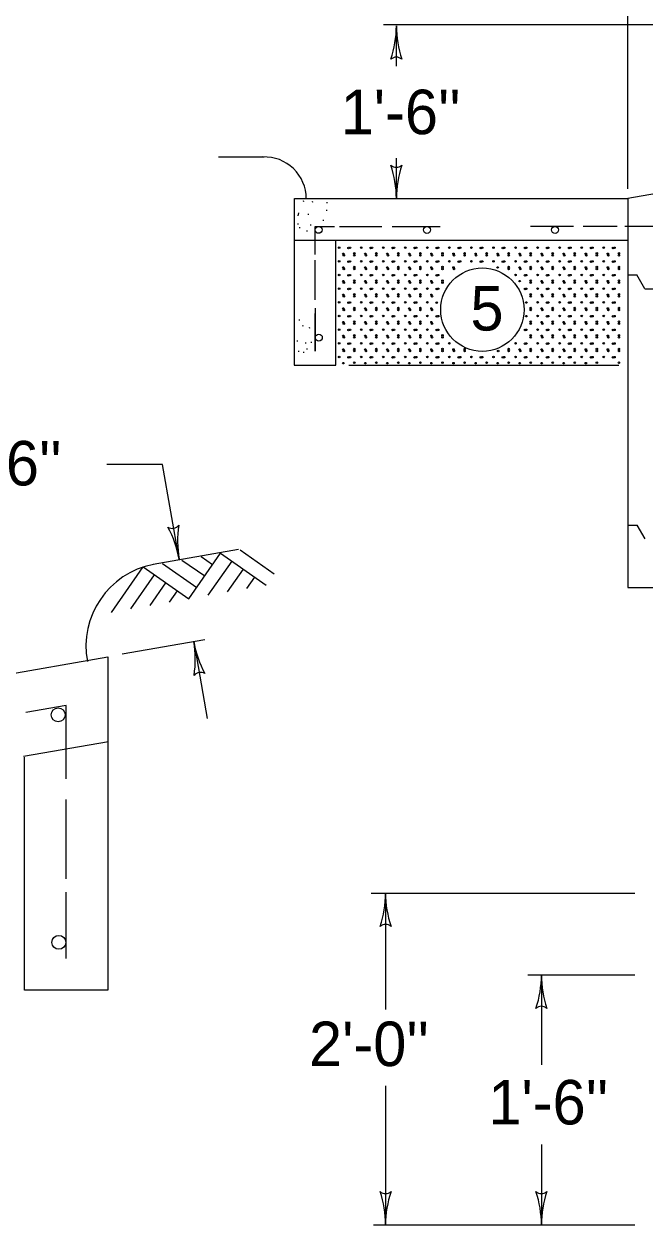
# Model space of a CAD drawing. Extents: x 1007 to 1035.5, y 1000.5 to 1021.5.
# Drawn here: x 1024.94 to 1027.73, y 1008.56 to 1013.96 of the extents above; entities that cross this region are included whole.
import ezdxf

# ---------------------------------------------------------------- set-up
doc = ezdxf.new("R2010")
doc.units = 0
for name, color, linetype in [('Level 1', 7, 'Continuous'), ('Level 2', 7, 'Continuous'), ('Level 4', 7, 'Continuous')]:
    doc.layers.add(name, color=color, linetype=linetype)

msp = doc.modelspace()

# ---------------------------------------------------------------- linework, layer by layer
at = {"layer": 'Level 1'}
for p, q in [((1027.6554, 1013.216), (1027.6554, 1014.8381)), ((1030.8958, 1013.9531), (1026.5567, 1013.9531)), ((1026.6148, 1013.7673), (1026.6148, 1013.9488)), ((1029.1085, 1013.4237), (1027.6554, 1013.1722)), ((1025.8152, 1013.3597), (1026.0148, 1013.3597)), ((1026.0148, 1013.3597), (1026.0194, 1013.3597)), ((1026.6148, 1013.1722), (1026.6148, 1013.3542)), ((1026.1554, 1013.1722), (1026.1554, 1012.4222)), ((1026.156, 1013.1722), (1027.6554, 1013.1722)), ((1027.6554, 1013.1722), (1027.6554, 1011.4222)), ((1026.1554, 1012.9847), (1027.6554, 1012.9847)), ((1026.3429, 1012.4222), (1026.3429, 1012.9847)), ((1027.6555, 1012.8286), (1027.6967, 1012.8286)), ((1027.7327, 1012.7661), (1027.6967, 1012.8286)), ((1027.7327, 1012.7661), (1027.8258, 1012.7661)), ((1026.2492, 1012.6795), (1026.2492, 1012.4857)), ((1026.2492, 1012.5482), (1026.2492, 1012.5482)), ((1026.1554, 1012.4222), (1026.3429, 1012.4222)), ((1026.4007, 1012.4222), (1027.6158, 1012.4222)), ((1025.5627, 1011.9754), (1025.3127, 1011.9754)), ((1025.6377, 1011.5505), (1025.5627, 1011.9754)), ((1027.6554, 1011.7034), (1027.6977, 1011.7034)), ((1027.7338, 1011.6409), (1027.6977, 1011.7034)), ((1025.5215, 1011.5279), (1025.9043, 1011.5954)), ((1025.9114, 1011.5923), (1026.065, 1011.4848)), ((1025.6502, 1011.5463), (1025.7526, 1011.4746)), ((1025.6809, 1011.3722), (1025.8243, 1011.577)), ((1025.7373, 1011.5617), (1025.7884, 1011.5258)), ((1025.768, 1011.3876), (1025.8755, 1011.5412)), ((1025.8243, 1011.577), (1026.0291, 1011.4336)), ((1025.3327, 1011.3108), (1025.4761, 1011.5156)), ((1025.4761, 1011.5156), (1025.6809, 1011.3722)), ((1025.5633, 1011.531), (1025.7168, 1011.4234)), ((1025.855, 1011.4029), (1025.9267, 1011.5053)), ((1025.4198, 1011.3262), (1025.5273, 1011.4798)), ((1025.5068, 1011.3415), (1025.5785, 1011.4439)), ((1025.9421, 1011.4183), (1025.9779, 1011.4695)), ((1025.5938, 1011.3568), (1025.6297, 1011.4081)), ((1027.6554, 1011.4222), (1029.2804, 1011.4222)), ((1025.7532, 1011.1879), (1025.3814, 1011.1223)), ((1025.7033, 1011.1792), (1025.7643, 1010.8332)), ((1023.8398, 1010.8506), (1025.3169, 1011.111)), ((1025.3169, 1011.111), (1025.3169, 1009.611)), ((1024.938, 1010.6634), (1025.3193, 1010.7307)), ((1024.9419, 1009.611), (1024.9419, 1010.6595)), ((1026.5015, 1010.0484), (1027.6878, 1010.0484)), ((1026.566, 1010.0483), (1026.566, 1009.5248)), ((1027.2052, 1009.6806), (1027.6878, 1009.6806)), ((1027.2671, 1009.6796), (1027.2671, 1009.2749)), ((1025.3169, 1009.611), (1024.9419, 1009.611)), ((1026.566, 1009.1813), (1026.566, 1008.5556)), ((1027.2671, 1008.9166), (1027.2671, 1008.5556)), ((1026.5117, 1008.5553), (1027.6878, 1008.5553))]:
    msp.add_line(p, q, dxfattribs=at)
for points in [[(1026.1985, 1013.1601), (1026.1942, 1013.1596)], [(1026.1731, 1013.095), (1026.1753, 1013.1073)], [(1026.2383, 1013.1571), (1026.234, 1013.1566)], [(1026.3032, 1013.1183), (1026.2988, 1013.1178)], [(1026.3042, 1013.1531), (1026.2998, 1013.1526)], [(1026.1746, 1013.0574), (1026.1703, 1013.0569)], [(1026.2204, 1013.1003), (1026.2161, 1013.0998)], [(1026.2314, 1013.0525), (1026.2271, 1013.052)], [(1026.2882, 1013.0734), (1026.2838, 1013.0729)], [(1026.1816, 1013.0405), (1026.1773, 1013.04)], [(1026.2144, 1013.0256), (1026.2101, 1013.0251)], [(1026.1798, 1012.6254), (1026.1756, 1012.6248)], [(1026.1948, 1012.5995), (1026.1906, 1012.5989)], [(1026.2248, 1012.5905), (1026.2205, 1012.5899)], [(1026.1709, 1012.5307), (1026.1667, 1012.5301)], [(1026.2088, 1012.5218), (1026.2045, 1012.5212)], [(1026.2337, 1012.5248), (1026.2294, 1012.5242)], [(1026.1769, 1012.4848), (1026.1727, 1012.4843)], [(1026.1998, 1012.4798), (1026.1956, 1012.4793)], [(1026.2148, 1012.4948), (1026.2105, 1012.4943)]]:
    msp.add_lwpolyline(points, dxfattribs=at)
msp.add_circle((1027.0014, 1012.6724), 0.1875, dxfattribs=at)
for centre, radius, start, end in [((1026.146, 1013.9488), 0.4687, 341.3472, 359.9939), ((1027.0835, 1013.9488), 0.4687, 179.9878, 180), ((1027.0835, 1013.9488), 0.4687, 180, 198.6688), ((1026.6147, 1013.7706), 0.0375, 48.7746, 130.8913), ((1026.0219, 1013.172), 0.1875, 359.9137, 92.1769), ((1026.6148, 1013.3504), 0.0375, 228.7746, 310.8913), ((1026.146, 1013.1722), 0.4687, 0, 18.6688), ((1027.0835, 1013.1722), 0.4687, 161.3472, 179.9939), ((1026.146, 1013.1722), 0.4687, 359.9878, 0), ((1025.6067, 1011.726), 0.0375, 238.7818, 320.8985), ((1025.6067, 1011.726), 0.0375, 238.7818, 320.8985), ((1026.0993, 1011.632), 0.4688, 171.3544, 190.0011), ((1026.0993, 1011.632), 0.4688, 171.3544, 190.0011), ((1025.176, 1011.469), 0.4688, 10.0072, 28.676), ((1025.176, 1011.469), 0.4688, 10.0072, 28.676), ((1025.176, 1011.469), 0.4688, 9.995, 10.0072), ((1025.176, 1011.469), 0.4688, 9.995, 10.0072), ((1025.5937, 1011.1589), 0.375, 101.0786, 190.609), ((1026.1649, 1011.2606), 0.4687, 189.9889, 190.0012), ((1026.1649, 1011.2606), 0.4687, 190.0012, 208.6699), ((1025.2416, 1011.0978), 0.4687, 351.3483, 9.995), ((1025.7342, 1011.0036), 0.0375, 58.7757, 140.8924), ((1026.0973, 1010.0483), 0.4687, 341.3472, 359.9939), ((1027.0347, 1010.0483), 0.4687, 179.9878, 180), ((1027.0347, 1010.0483), 0.4687, 180, 198.6688), ((1026.566, 1009.87), 0.0375, 48.7746, 130.8913), ((1026.7983, 1009.6796), 0.4688, 341.3472, 359.9939), ((1026.7983, 1009.6796), 0.4688, 341.3472, 359.9939), ((1027.7358, 1009.6796), 0.4688, 179.9878, 180), ((1027.7358, 1009.6796), 0.4688, 179.9878, 180), ((1027.7358, 1009.6796), 0.4688, 180, 198.6688), ((1027.7358, 1009.6796), 0.4688, 180, 198.6688), ((1027.267, 1009.5013), 0.0375, 48.7746, 130.8913), ((1027.267, 1009.5013), 0.0375, 48.7746, 130.8913), ((1026.5661, 1008.7338), 0.0375, 228.7746, 310.8913), ((1026.0973, 1008.5556), 0.4688, 0, 18.6688), ((1027.0347, 1008.5556), 0.4688, 161.3472, 179.9939), ((1027.2671, 1008.7338), 0.0375, 228.7746, 310.8913), ((1026.7983, 1008.5556), 0.4688, 0, 18.6688), ((1027.7358, 1008.5556), 0.4688, 161.3472, 179.9939), ((1026.0973, 1008.5556), 0.4688, 359.9878, 0), ((1026.7983, 1008.5556), 0.4688, 359.9878, 0)]:
    msp.add_arc(centre, radius, start, end, dxfattribs=at)
at = {"layer": 'Level 2'}
for p, q in [((1026.2492, 1013.0472), (1026.337, 1013.0472)), ((1026.2492, 1012.9213), (1026.2492, 1013.0472)), ((1026.3593, 1013.0472), (1026.5495, 1013.0472)), ((1026.5961, 1013.0472), (1026.8118, 1013.0472)), ((1027.4106, 1013.0472), (1027.2179, 1013.0472)), ((1027.6082, 1013.0472), (1027.4553, 1013.0472)), ((1027.7804, 1013.0472), (1027.6417, 1013.0472)), ((1026.2492, 1012.7162), (1026.2492, 1012.8951)), ((1026.2492, 1012.4857), (1026.2492, 1012.6547)), ((1025.13, 1010.892), (1024.9481, 1010.8599)), ((1025.13, 1010.5625), (1025.13, 1010.892)), ((1025.13, 1010.1119), (1025.13, 1010.469)), ((1025.13, 1009.7538), (1025.13, 1010.0524))]:
    msp.add_line(p, q, dxfattribs=at)
for centre, radius in [((1026.2651, 1013.0314), 0.0156), ((1026.7524, 1013.031), 0.0156), ((1027.3286, 1013.031), 0.0156), ((1026.2659, 1012.5468), 0.0156), ((1025.0938, 1010.8503), 0.0313), ((1025.0962, 1009.8265), 0.0313)]:
    msp.add_circle(centre, radius, dxfattribs=at)
at = {"layer": 'Level 4'}
for centre in [(1026.3573, 1012.9517), (1026.3993, 1012.95), (1026.4061, 1012.9508), (1026.4565, 1012.9517), (1026.4985, 1012.95), (1026.5053, 1012.9508), (1026.5557, 1012.9517), (1026.5977, 1012.95), (1026.6044, 1012.9508), (1026.6548, 1012.9517), (1026.6968, 1012.95), (1026.7036, 1012.9508), (1026.754, 1012.9517), (1026.796, 1012.95), (1026.8028, 1012.9508), (1026.8532, 1012.9517), (1026.8952, 1012.95), (1026.9019, 1012.9508), (1026.9523, 1012.9517), (1026.9943, 1012.95), (1027.0011, 1012.9508), (1027.0515, 1012.9517), (1027.0935, 1012.95), (1027.1003, 1012.9508), (1027.1507, 1012.9517), (1027.1927, 1012.95), (1027.1994, 1012.9508), (1027.2498, 1012.9517), (1027.2918, 1012.95), (1027.2986, 1012.9508), (1027.349, 1012.9517), (1027.391, 1012.95), (1027.3978, 1012.9508), (1027.4482, 1012.9517), (1027.4902, 1012.95), (1027.4969, 1012.9508), (1027.5473, 1012.9517), (1027.5893, 1012.95), (1027.5961, 1012.9508), (1026.3573, 1012.8902), (1026.3758, 1012.9239), (1026.3783, 1012.9171), (1026.3993, 1012.8885), (1026.4061, 1012.8893), (1026.4254, 1012.9257), (1026.4254, 1012.9171), (1026.4565, 1012.8902), (1026.475, 1012.9239), (1026.4775, 1012.9171), (1026.4985, 1012.8885), (1026.5053, 1012.8893), (1026.5246, 1012.9257), (1026.5246, 1012.9171), (1026.5557, 1012.8902), (1026.5742, 1012.9239), (1026.5767, 1012.9171), (1026.5977, 1012.8885), (1026.6044, 1012.8893), (1026.6238, 1012.9257), (1026.6238, 1012.9171), (1026.6548, 1012.8902), (1026.6733, 1012.9239), (1026.6758, 1012.9171), (1026.6968, 1012.8885), (1026.7036, 1012.8893), (1026.7229, 1012.9257), (1026.7229, 1012.9171), (1026.754, 1012.8902), (1026.7725, 1012.9239), (1026.775, 1012.9171), (1026.796, 1012.8885), (1026.8028, 1012.8893), (1026.8221, 1012.9257), (1026.8221, 1012.9171), (1026.8532, 1012.8902), (1026.8717, 1012.9239), (1026.8742, 1012.9171), (1026.8952, 1012.8885), (1026.9019, 1012.8893), (1026.9213, 1012.9257), (1026.9213, 1012.9171), (1026.9523, 1012.8902), (1026.9708, 1012.9239), (1026.9733, 1012.9171), (1026.9943, 1012.8885), (1027.0011, 1012.8893), (1027.0204, 1012.9257), (1027.0204, 1012.9171), (1027.0515, 1012.8902), (1027.07, 1012.9239), (1027.0725, 1012.9171), (1027.0935, 1012.8885), (1027.1003, 1012.8893), (1027.1196, 1012.9257), (1027.1196, 1012.9171), (1027.1507, 1012.8902), (1027.1692, 1012.9239), (1027.1717, 1012.9171), (1027.1927, 1012.8885), (1027.1994, 1012.8893), (1027.2188, 1012.9257), (1027.2188, 1012.9171), (1027.2498, 1012.8902), (1027.2683, 1012.9239), (1027.2708, 1012.9171), (1027.2918, 1012.8885), (1027.2986, 1012.8893), (1027.3179, 1012.9257), (1027.3179, 1012.9171), (1027.349, 1012.8902), (1027.3675, 1012.9239), (1027.37, 1012.9171), (1027.391, 1012.8885), (1027.3978, 1012.8893), (1027.4171, 1012.9257), (1027.4171, 1012.9171), (1027.4482, 1012.8902), (1027.4667, 1012.9239), (1027.4692, 1012.9171), (1027.4902, 1012.8885), (1027.4969, 1012.8893), (1027.5163, 1012.9257), (1027.5163, 1012.9171), (1027.5473, 1012.8902), (1027.5658, 1012.9239), (1027.5683, 1012.9171), (1027.5893, 1012.8885), (1027.5961, 1012.8893), (1027.6154, 1012.9257), (1027.6154, 1012.9171), (1026.3758, 1012.8624), (1026.3783, 1012.8556), (1026.4254, 1012.8642), (1026.4254, 1012.8556), (1026.475, 1012.8624), (1026.4775, 1012.8556), (1026.5246, 1012.8642), (1026.5246, 1012.8556), (1026.5742, 1012.8624), (1026.5767, 1012.8556), (1026.6238, 1012.8642), (1026.6238, 1012.8556), (1026.6733, 1012.8624), (1026.6758, 1012.8556), (1026.7229, 1012.8642), (1026.7229, 1012.8556), (1026.7725, 1012.8624), (1026.775, 1012.8556), (1026.8221, 1012.8642), (1026.8221, 1012.8556), (1026.8717, 1012.8624), (1026.8742, 1012.8556), (1027.07, 1012.8624), (1027.1196, 1012.8642), (1027.1196, 1012.8556), (1027.1692, 1012.8624), (1027.1717, 1012.8556), (1027.2188, 1012.8642), (1027.2188, 1012.8556), (1027.2683, 1012.8624), (1027.2708, 1012.8556), (1027.3179, 1012.8642), (1027.3179, 1012.8556), (1027.3675, 1012.8624), (1027.37, 1012.8556), (1027.4171, 1012.8642), (1027.4171, 1012.8556), (1027.4667, 1012.8624), (1027.4692, 1012.8556), (1027.5163, 1012.8642), (1027.5163, 1012.8556), (1027.5658, 1012.8624), (1027.5683, 1012.8556), (1027.6154, 1012.8642), (1027.6154, 1012.8556), (1026.3573, 1012.8287), (1026.3758, 1012.8009), (1026.3783, 1012.7941), (1026.3993, 1012.827), (1026.4061, 1012.8278), (1026.4254, 1012.8027), (1026.4254, 1012.7941), (1026.4565, 1012.8287), (1026.475, 1012.8009), (1026.4775, 1012.7941), (1026.4985, 1012.827), (1026.5053, 1012.8278), (1026.5246, 1012.8027), (1026.5246, 1012.7941), (1026.5557, 1012.8287), (1026.5742, 1012.8009), (1026.5767, 1012.7941), (1026.5977, 1012.827), (1026.6044, 1012.8278), (1026.6238, 1012.8027), (1026.6238, 1012.7941), (1026.6548, 1012.8287), (1026.6733, 1012.8009), (1026.6758, 1012.7941), (1026.6968, 1012.827), (1026.7036, 1012.8278), (1026.7229, 1012.8027), (1026.7229, 1012.7941), (1026.754, 1012.8287), (1026.7725, 1012.8009), (1026.775, 1012.7941), (1026.796, 1012.827), (1026.8028, 1012.8278), (1026.8221, 1012.8027), (1026.8221, 1012.7941), (1027.1507, 1012.8287), (1027.1692, 1012.8009), (1027.1927, 1012.827), (1027.1994, 1012.8278), (1027.2188, 1012.8027), (1027.2188, 1012.7941), (1027.2498, 1012.8287), (1027.2683, 1012.8009), (1027.2708, 1012.7941), (1027.2918, 1012.827), (1027.2986, 1012.8278), (1027.3179, 1012.8027), (1027.3179, 1012.7941), (1027.349, 1012.8287), (1027.3675, 1012.8009), (1027.37, 1012.7941), (1027.391, 1012.827), (1027.3978, 1012.8278), (1027.4171, 1012.8027), (1027.4171, 1012.7941), (1027.4482, 1012.8287), (1027.4667, 1012.8009), (1027.4692, 1012.7941), (1027.4902, 1012.827), (1027.4969, 1012.8278), (1027.5163, 1012.8027), (1027.5163, 1012.7941), (1027.5473, 1012.8287), (1027.5658, 1012.8009), (1027.5683, 1012.7941), (1027.5893, 1012.827), (1027.5961, 1012.8278), (1027.6154, 1012.8027), (1027.6154, 1012.7941), (1026.3573, 1012.7672), (1026.3758, 1012.7394), (1026.3783, 1012.7326), (1026.3993, 1012.7655), (1026.4061, 1012.7663), (1026.4254, 1012.7412), (1026.4254, 1012.7326), (1026.4565, 1012.7672), (1026.475, 1012.7394), (1026.4775, 1012.7326), (1026.4985, 1012.7655), (1026.5053, 1012.7663), (1026.5246, 1012.7412), (1026.5246, 1012.7326), (1026.5557, 1012.7672), (1026.5742, 1012.7394), (1026.5767, 1012.7326), (1026.5977, 1012.7655), (1026.6044, 1012.7663), (1026.6238, 1012.7412), (1026.6238, 1012.7326), (1026.6548, 1012.7672), (1026.6733, 1012.7394), (1026.6758, 1012.7326), (1026.6968, 1012.7655), (1026.7036, 1012.7663), (1026.7229, 1012.7412), (1026.7229, 1012.7326), (1026.754, 1012.7672), (1026.7725, 1012.7394), (1026.775, 1012.7326), (1026.796, 1012.7655), (1026.8028, 1012.7663), (1027.1927, 1012.7655), (1027.1994, 1012.7663), (1027.2188, 1012.7412), (1027.2188, 1012.7326), (1027.2498, 1012.7672), (1027.2683, 1012.7394), (1027.2708, 1012.7326), (1027.2918, 1012.7655), (1027.2986, 1012.7663), (1027.3179, 1012.7412), (1027.3179, 1012.7326), (1027.349, 1012.7672), (1027.3675, 1012.7394), (1027.37, 1012.7326), (1027.391, 1012.7655), (1027.3978, 1012.7663), (1027.4171, 1012.7412), (1027.4171, 1012.7326), (1027.4482, 1012.7672), (1027.4667, 1012.7394), (1027.4692, 1012.7326), (1027.4902, 1012.7655), (1027.4969, 1012.7663), (1027.5163, 1012.7412), (1027.5163, 1012.7326), (1027.5473, 1012.7672), (1027.5658, 1012.7394), (1027.5683, 1012.7326), (1027.5893, 1012.7655), (1027.5961, 1012.7663), (1027.6154, 1012.7412), (1027.6154, 1012.7326), (1026.3573, 1012.7057), (1026.3758, 1012.6779), (1026.3783, 1012.6711), (1026.3993, 1012.704), (1026.4061, 1012.7048), (1026.4254, 1012.6797), (1026.4254, 1012.6711), (1026.4565, 1012.7057), (1026.475, 1012.6779), (1026.4775, 1012.6711), (1026.4985, 1012.704), (1026.5053, 1012.7048), (1026.5246, 1012.6797), (1026.5246, 1012.6711), (1026.5557, 1012.7057), (1026.5742, 1012.6779), (1026.5767, 1012.6711), (1026.5977, 1012.704), (1026.6044, 1012.7048), (1026.6238, 1012.6797), (1026.6238, 1012.6711), (1026.6548, 1012.7057), (1026.6733, 1012.6779), (1026.6758, 1012.6711), (1026.6968, 1012.704), (1026.7036, 1012.7048), (1026.7229, 1012.6797), (1026.7229, 1012.6711), (1026.754, 1012.7057), (1026.7725, 1012.6779), (1026.775, 1012.6711), (1026.796, 1012.704), (1027.1994, 1012.7048), (1027.2188, 1012.6797), (1027.2188, 1012.6711), (1027.2498, 1012.7057), (1027.2683, 1012.6779), (1027.2708, 1012.6711), (1027.2918, 1012.704), (1027.2986, 1012.7048), (1027.3179, 1012.6797), (1027.3179, 1012.6711), (1027.349, 1012.7057), (1027.3675, 1012.6779), (1027.37, 1012.6711), (1027.391, 1012.704), (1027.3978, 1012.7048), (1027.4171, 1012.6797), (1027.4171, 1012.6711), (1027.4482, 1012.7057), (1027.4667, 1012.6779), (1027.4692, 1012.6711), (1027.4902, 1012.704), (1027.4969, 1012.7048), (1027.5163, 1012.6797), (1027.5163, 1012.6711), (1027.5473, 1012.7057), (1027.5658, 1012.6779), (1027.5683, 1012.6711), (1027.5893, 1012.704), (1027.5961, 1012.7048), (1027.6154, 1012.6797), (1027.6154, 1012.6711), (1026.3573, 1012.6442), (1026.3758, 1012.6164), (1026.3993, 1012.6425), (1026.4061, 1012.6433), (1026.4254, 1012.6182), (1026.4565, 1012.6442), (1026.475, 1012.6164), (1026.4985, 1012.6425), (1026.5053, 1012.6433), (1026.5246, 1012.6182), (1026.5557, 1012.6442), (1026.5742, 1012.6164), (1026.5977, 1012.6425), (1026.6044, 1012.6433), (1026.6238, 1012.6182), (1026.6548, 1012.6442), (1026.6733, 1012.6164), (1026.6968, 1012.6425), (1026.7036, 1012.6433), (1026.7229, 1012.6182), (1026.754, 1012.6442), (1026.7725, 1012.6164), (1026.796, 1012.6425), (1026.8028, 1012.6433), (1027.1994, 1012.6433), (1027.2188, 1012.6182), (1027.2498, 1012.6442), (1027.2683, 1012.6164), (1027.2918, 1012.6425), (1027.2986, 1012.6433), (1027.3179, 1012.6182), (1027.349, 1012.6442), (1027.3675, 1012.6164), (1027.391, 1012.6425), (1027.3978, 1012.6433), (1027.4171, 1012.6182), (1027.4482, 1012.6442), (1027.4667, 1012.6164), (1027.4902, 1012.6425), (1027.4969, 1012.6433), (1027.5163, 1012.6182), (1027.5473, 1012.6442), (1027.5658, 1012.6164), (1027.5893, 1012.6425), (1027.5961, 1012.6433), (1027.6154, 1012.6182), (1026.3573, 1012.5827), (1026.3783, 1012.6096), (1026.3993, 1012.581), (1026.4061, 1012.5818), (1026.4254, 1012.6096), (1026.4565, 1012.5827), (1026.4775, 1012.6096), (1026.4985, 1012.581), (1026.5053, 1012.5818), (1026.5246, 1012.6096), (1026.5557, 1012.5827), (1026.5767, 1012.6096), (1026.5977, 1012.581), (1026.6044, 1012.5818), (1026.6238, 1012.6096), (1026.6548, 1012.5827), (1026.6758, 1012.6096), (1026.6968, 1012.581), (1026.7036, 1012.5818), (1026.7229, 1012.6096), (1026.754, 1012.5827), (1026.775, 1012.6096), (1026.796, 1012.581), (1026.8028, 1012.5818), (1027.1927, 1012.581), (1027.1994, 1012.5818), (1027.2188, 1012.6096), (1027.2498, 1012.5827), (1027.2708, 1012.6096), (1027.2918, 1012.581), (1027.2986, 1012.5818), (1027.3179, 1012.6096), (1027.349, 1012.5827), (1027.37, 1012.6096), (1027.391, 1012.581), (1027.3978, 1012.5818), (1027.4171, 1012.6096), (1027.4482, 1012.5827), (1027.4692, 1012.6096), (1027.4902, 1012.581), (1027.4969, 1012.5818), (1027.5163, 1012.6096), (1027.5473, 1012.5827), (1027.5683, 1012.6096), (1027.5893, 1012.581), (1027.5961, 1012.5818), (1027.6154, 1012.6096), (1026.3573, 1012.5212), (1026.3758, 1012.5549), (1026.3783, 1012.5481), (1026.3993, 1012.5195), (1026.4061, 1012.5203), (1026.4254, 1012.5567), (1026.4254, 1012.5481), (1026.4565, 1012.5212), (1026.475, 1012.5549), (1026.4775, 1012.5481), (1026.4985, 1012.5195), (1026.5053, 1012.5203), (1026.5246, 1012.5567), (1026.5246, 1012.5481), (1026.5557, 1012.5212), (1026.5742, 1012.5549), (1026.5767, 1012.5481), (1026.5977, 1012.5195), (1026.6044, 1012.5203), (1026.6238, 1012.5567), (1026.6238, 1012.5481), (1026.6548, 1012.5212), (1026.6733, 1012.5549), (1026.6758, 1012.5481), (1026.6968, 1012.5195), (1026.7036, 1012.5203), (1026.7229, 1012.5567), (1026.7229, 1012.5481), (1026.754, 1012.5212), (1026.7725, 1012.5549), (1026.775, 1012.5481), (1026.796, 1012.5195), (1026.8028, 1012.5203), (1026.8221, 1012.5567), (1026.8221, 1012.5481), (1026.8532, 1012.5212), (1027.1507, 1012.5212), (1027.1927, 1012.5195), (1027.1994, 1012.5203), (1027.2188, 1012.5567), (1027.2188, 1012.5481), (1027.2498, 1012.5212), (1027.2683, 1012.5549), (1027.2708, 1012.5481), (1027.2918, 1012.5195), (1027.2986, 1012.5203), (1027.3179, 1012.5567), (1027.3179, 1012.5481), (1027.349, 1012.5212), (1027.3675, 1012.5549), (1027.37, 1012.5481), (1027.391, 1012.5195), (1027.3978, 1012.5203), (1027.4171, 1012.5567), (1027.4171, 1012.5481), (1027.4482, 1012.5212), (1027.4667, 1012.5549), (1027.4692, 1012.5481), (1027.4902, 1012.5195), (1027.4969, 1012.5203), (1027.5163, 1012.5567), (1027.5163, 1012.5481), (1027.5473, 1012.5212), (1027.5658, 1012.5549), (1027.5683, 1012.5481), (1027.5893, 1012.5195), (1027.5961, 1012.5203), (1027.6154, 1012.5567), (1027.6154, 1012.5481), (1026.3573, 1012.4597), (1026.3758, 1012.4934), (1026.3783, 1012.4866), (1026.3993, 1012.458), (1026.4061, 1012.4588), (1026.4254, 1012.4952), (1026.4254, 1012.4866), (1026.4565, 1012.4597), (1026.475, 1012.4934), (1026.4775, 1012.4866), (1026.4985, 1012.458), (1026.5053, 1012.4588), (1026.5246, 1012.4952), (1026.5246, 1012.4866), (1026.5557, 1012.4597), (1026.5742, 1012.4934), (1026.5767, 1012.4866), (1026.5977, 1012.458), (1026.6044, 1012.4588), (1026.6238, 1012.4952), (1026.6238, 1012.4866), (1026.6548, 1012.4597), (1026.6733, 1012.4934), (1026.6758, 1012.4866), (1026.6968, 1012.458), (1026.7036, 1012.4588), (1026.7229, 1012.4952), (1026.7229, 1012.4866), (1026.754, 1012.4597), (1026.7725, 1012.4934), (1026.775, 1012.4866), (1026.796, 1012.458), (1026.8028, 1012.4588), (1026.8221, 1012.4952), (1026.8221, 1012.4866), (1026.8532, 1012.4597), (1026.8717, 1012.4934), (1026.8742, 1012.4866), (1026.8952, 1012.458), (1026.9019, 1012.4588), (1026.9213, 1012.4952), (1026.9213, 1012.4866), (1026.9523, 1012.4597), (1026.9943, 1012.458), (1027.0011, 1012.4588), (1027.0515, 1012.4597), (1027.0725, 1012.4866), (1027.0935, 1012.458), (1027.1003, 1012.4588), (1027.1196, 1012.4952), (1027.1196, 1012.4866), (1027.1507, 1012.4597), (1027.1692, 1012.4934), (1027.1717, 1012.4866), (1027.1927, 1012.458), (1027.1994, 1012.4588), (1027.2188, 1012.4952), (1027.2188, 1012.4866), (1027.2498, 1012.4597), (1027.2683, 1012.4934), (1027.2708, 1012.4866), (1027.2918, 1012.458), (1027.2986, 1012.4588), (1027.3179, 1012.4952), (1027.3179, 1012.4866), (1027.349, 1012.4597), (1027.3675, 1012.4934), (1027.37, 1012.4866), (1027.391, 1012.458), (1027.3978, 1012.4588), (1027.4171, 1012.4952), (1027.4171, 1012.4866), (1027.4482, 1012.4597), (1027.4667, 1012.4934), (1027.4692, 1012.4866), (1027.4902, 1012.458), (1027.4969, 1012.4588), (1027.5163, 1012.4952), (1027.5163, 1012.4866), (1027.5473, 1012.4597), (1027.5658, 1012.4934), (1027.5683, 1012.4866), (1027.5893, 1012.458), (1027.5961, 1012.4588), (1027.6154, 1012.4952), (1027.6154, 1012.4866), (1026.3758, 1012.4319), (1026.4254, 1012.4337), (1026.475, 1012.4319), (1026.5246, 1012.4337), (1026.5742, 1012.4319), (1026.6238, 1012.4337), (1026.6733, 1012.4319), (1026.7229, 1012.4337), (1026.7725, 1012.4319), (1026.8221, 1012.4337), (1026.8717, 1012.4319), (1026.9213, 1012.4337), (1026.9708, 1012.4319), (1027.0204, 1012.4337), (1027.07, 1012.4319), (1027.1196, 1012.4337), (1027.1692, 1012.4319), (1027.2188, 1012.4337), (1027.2683, 1012.4319), (1027.3179, 1012.4337), (1027.3675, 1012.4319), (1027.4171, 1012.4337), (1027.4667, 1012.4319), (1027.5163, 1012.4337), (1027.6154, 1012.4337)]:
    msp.add_circle(centre, 0.00339, dxfattribs=at)

# ---------------------------------------------------------------- texts
at = {"layer": 'Level 1'}
for s, p in [("1'-6''", (1026.3642, 1013.4618)), ('5', (1026.9479, 1012.5785)), ("6''", (1024.8584, 1011.8818)), ("2'-0''", (1026.2219, 1009.27)), ("1'-6''", (1027.0284, 1009.0075))]:
    msp.add_text(s, height=0.2, dxfattribs=at).set_placement(p)

doc.saveas('drawing.dxf')
